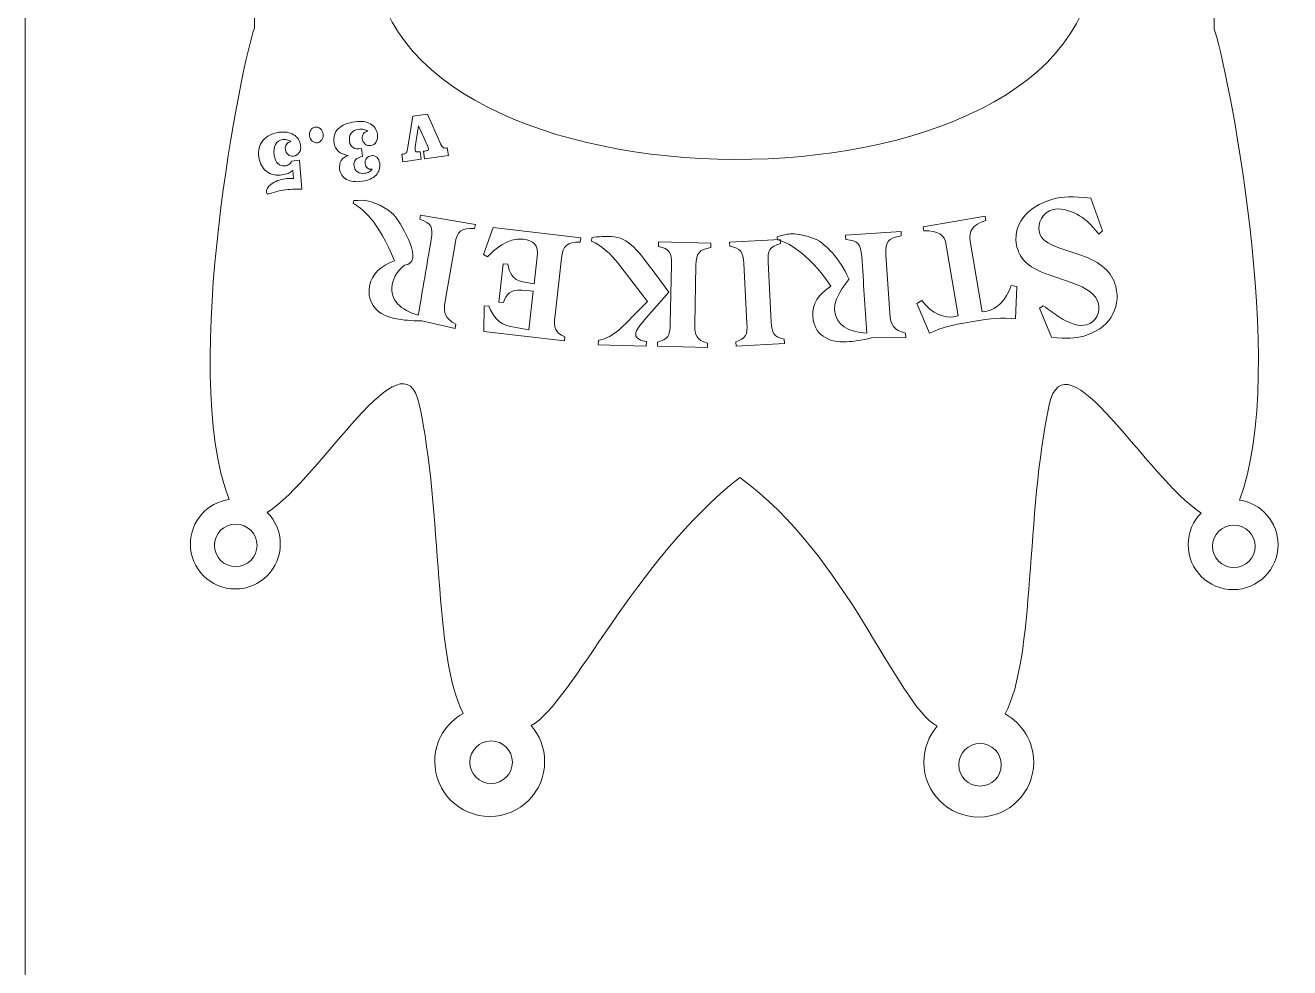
# Model space of a CAD drawing. Header units: millimetres. Extents: x 73 to 248, y -150 to 150.
# Drawn here: x 72.7 to 133.9, y 55.4 to 101 of the extents above; entities that cross this region are included whole.
import ezdxf

# ---------------------------------------------------------------- set-up
doc = ezdxf.new("R2010")
doc.units = ezdxf.units.MM
doc.header["$MEASUREMENT"] = 0
doc.layers.add('Layer 1', color=7, linetype='Continuous')

msp = doc.modelspace()

# ---------------------------------------------------------------- linework, layer by layer
at = {"layer": 'Layer 1', "color": 250, "lineweight": 18}
msp.add_open_spline([(72.7275, -150), (72.7275, -150), (72.7275, 150), (72.7275, 150)], degree=3, dxfattribs=at)
for points, knots in [([(124.4148, 104.4984), (124.4125, 105.8734), (125.7197, 106.9985), (127.3146, 106.9985), (128.9096, 106.9985), (130.2145, 105.8734), (130.2145, 104.4984), (130.2145, 104.4984), (130.2145, 100.8266), (130.2145, 100.8266), (130.7578, 99.4451), (133.8757, 84.319), (131.4418, 78.0275), (132.4993, 77.8797), (133.3133, 76.9718), (133.3133, 75.8736), (133.3133, 74.6723), (132.3395, 73.6985), (131.1382, 73.6985), (129.9369, 73.6985), (128.9631, 74.6723), (128.9631, 75.8736), (128.9631, 76.4704), (129.2035, 77.0109), (129.5927, 77.4039), (126.9826, 79.0772), (123.0196, 86.2165), (122.2439, 82.6304), (121.1122, 77.3989), (121.5593, 70.401), (120.1147, 67.6822), (120.9367, 67.2304), (121.494, 66.3564), (121.494, 65.3521), (121.494, 63.8846), (120.3044, 62.695), (118.8369, 62.695), (117.3694, 62.695), (116.1798, 63.8846), (116.1798, 65.3521), (116.1798, 66.0153), (116.4228, 66.6218), (116.8246, 67.0874), (114.8018, 68.268), (112.5366, 75.2665), (107.2792, 79.1265), (102.1104, 75.0329), (99.2229, 68.2986), (97.2001, 67.118), (97.6019, 66.6524), (97.8449, 66.0459), (97.8449, 65.3827), (97.8449, 63.9152), (96.6553, 62.7256), (95.1878, 62.7256), (93.7203, 62.7256), (92.5307, 63.9152), (92.5307, 65.3827), (92.5307, 66.387), (93.088, 67.261), (93.91, 67.7128), (92.4654, 70.4316), (92.9125, 77.4295), (91.7808, 82.661), (91.0051, 86.2471), (87.0421, 79.1078), (84.432, 77.4345), (84.8212, 77.0415), (85.0616, 76.501), (85.0616, 75.9042), (85.0616, 74.7029), (84.0878, 73.7291), (82.8865, 73.7291), (81.6852, 73.7291), (80.7114, 74.7029), (80.7114, 75.9042), (80.7114, 77.0024), (81.5254, 77.9103), (82.5829, 78.0581), (80.149, 84.3496), (83.2669, 99.4757), (83.8102, 100.8572), (83.8102, 100.8572), (83.8102, 104.529), (83.8102, 104.529), (83.8102, 105.904), (85.1151, 107.0291), (86.7101, 107.0291), (88.305, 107.0291), (89.6076, 105.904), (89.6099, 104.529), (89.6317, 91.2822), (124.437, 91.068), (124.4148, 104.4984)], [0, 0, 0, 0, 0.0322581, 0.0322581, 0.0322581, 0.0645161, 0.0645161, 0.0645161, 0.0967742, 0.0967742, 0.0967742, 0.1290323, 0.1290323, 0.1290323, 0.1612903, 0.1612903, 0.1612903, 0.1935484, 0.1935484, 0.1935484, 0.2258065, 0.2258065, 0.2258065, 0.2580645, 0.2580645, 0.2580645, 0.2903226, 0.2903226, 0.2903226, 0.3225806, 0.3225806, 0.3225806, 0.3548387, 0.3548387, 0.3548387, 0.3870968, 0.3870968, 0.3870968, 0.4193548, 0.4193548, 0.4193548, 0.4516129, 0.4516129, 0.4516129, 0.483871, 0.483871, 0.483871, 0.516129, 0.516129, 0.516129, 0.5483871, 0.5483871, 0.5483871, 0.5806452, 0.5806452, 0.5806452, 0.6129032, 0.6129032, 0.6129032, 0.6451613, 0.6451613, 0.6451613, 0.6774194, 0.6774194, 0.6774194, 0.7096774, 0.7096774, 0.7096774, 0.7419355, 0.7419355, 0.7419355, 0.7741935, 0.7741935, 0.7741935, 0.8064516, 0.8064516, 0.8064516, 0.8387097, 0.8387097, 0.8387097, 0.8709677, 0.8709677, 0.8709677, 0.9032258, 0.9032258, 0.9032258, 0.9354839, 0.9354839, 0.9354839, 0.9677419, 0.9677419, 0.9677419, 1, 1, 1, 1]), ([(92.1785, 96.6966), (92.1785, 96.6966), (92.776, 95.3367), (92.776, 95.3367), (92.8288, 95.2154), (92.8773, 95.1358), (92.9226, 95.0982), (92.9672, 95.0611), (93.0245, 95.047), (93.0942, 95.0566), (93.0942, 95.0566), (93.1375, 95.0626), (93.1375, 95.0626), (93.1375, 95.0626), (93.1882, 94.6928), (93.1882, 94.6928), (93.1882, 94.6928), (92.0323, 94.5342), (92.0323, 94.5342), (92.0323, 94.5342), (91.9815, 94.9039), (91.9815, 94.9039), (91.9815, 94.9039), (92.0513, 94.9135), (92.0513, 94.9135), (92.1359, 94.9251), (92.1861, 94.9388), (92.2029, 94.9555), (92.2192, 94.9713), (92.2247, 94.9985), (92.2195, 95.0364), (92.2177, 95.0491), (92.2132, 95.0673), (92.2056, 95.0898), (92.1978, 95.1121), (92.1879, 95.1365), (92.1751, 95.1627), (92.1751, 95.1627), (91.7494, 96.1301), (91.7494, 96.1301), (91.7494, 96.1301), (91.59, 95.1134), (91.59, 95.1134), (91.5838, 95.0777), (91.5791, 95.0446), (91.5766, 95.0148), (91.5748, 94.985), (91.5748, 94.9608), (91.5771, 94.9437), (91.5815, 94.9118), (91.5971, 94.8897), (91.6236, 94.8782), (91.6503, 94.866), (91.6895, 94.8638), (91.7412, 94.8709), (91.7412, 94.8709), (91.8187, 94.8815), (91.8187, 94.8815), (91.8187, 94.8815), (91.8694, 94.5118), (91.8694, 94.5118), (91.8694, 94.5118), (90.9901, 94.3911), (90.9901, 94.3911), (90.9901, 94.3911), (90.9399, 94.7564), (90.9399, 94.7564), (90.9399, 94.7564), (91.0136, 94.7665), (91.0136, 94.7665), (91.0782, 94.7754), (91.1237, 94.7983), (91.1516, 94.8354), (91.1794, 94.8725), (91.2048, 94.9607), (91.228, 95.0993), (91.228, 95.0993), (91.473, 96.5998), (91.473, 96.5998), (91.473, 96.5998), (92.1785, 96.6966), (92.1785, 96.6966)], [0, 0, 0, 0, 0.037037, 0.037037, 0.037037, 0.0740741, 0.0740741, 0.0740741, 0.1111111, 0.1111111, 0.1111111, 0.1481481, 0.1481481, 0.1481481, 0.1851852, 0.1851852, 0.1851852, 0.2222222, 0.2222222, 0.2222222, 0.2592593, 0.2592593, 0.2592593, 0.2962963, 0.2962963, 0.2962963, 0.3333333, 0.3333333, 0.3333333, 0.3703704, 0.3703704, 0.3703704, 0.4074074, 0.4074074, 0.4074074, 0.4444444, 0.4444444, 0.4444444, 0.4814815, 0.4814815, 0.4814815, 0.5185185, 0.5185185, 0.5185185, 0.5555556, 0.5555556, 0.5555556, 0.5925926, 0.5925926, 0.5925926, 0.6296296, 0.6296296, 0.6296296, 0.6666667, 0.6666667, 0.6666667, 0.7037037, 0.7037037, 0.7037037, 0.7407407, 0.7407407, 0.7407407, 0.7777778, 0.7777778, 0.7777778, 0.8148148, 0.8148148, 0.8148148, 0.8518519, 0.8518519, 0.8518519, 0.8888889, 0.8888889, 0.8888889, 0.9259259, 0.9259259, 0.9259259, 0.962963, 0.962963, 0.962963, 1, 1, 1, 1]), ([(87.1295, 95.7398), (87.1439, 95.6351), (87.1245, 95.5417), (87.0707, 95.4586), (87.0168, 95.3763), (86.9444, 95.3286), (86.852, 95.3159), (86.7622, 95.3036), (86.681, 95.3295), (86.6069, 95.3942), (86.5328, 95.459), (86.489, 95.5437), (86.4744, 95.6499), (86.4596, 95.7576), (86.4784, 95.8509), (86.5313, 95.93), (86.5842, 96.01), (86.6563, 96.0561), (86.7487, 96.0688), (86.8424, 96.0816), (86.9256, 96.056), (86.9982, 95.9919), (87.0714, 95.9285), (87.1152, 95.8445), (87.1295, 95.7398)], [0, 0, 0, 0, 0.125, 0.125, 0.125, 0.25, 0.25, 0.25, 0.375, 0.375, 0.375, 0.5, 0.5, 0.5, 0.625, 0.625, 0.625, 0.75, 0.75, 0.75, 0.875, 0.875, 0.875, 1, 1, 1, 1]), ([(88.9908, 95.0285), (88.9908, 95.0285), (89.0422, 94.6542), (89.0422, 94.6542), (88.8844, 94.6234), (88.7706, 94.5701), (88.7022, 94.4933), (88.6338, 94.4165), (88.608, 94.3162), (88.6252, 94.1915), (88.6429, 94.0623), (88.6988, 93.9663), (88.793, 93.9036), (88.8873, 93.8402), (89.0062, 93.8186), (89.1502, 93.8384), (89.2284, 93.8491), (89.2971, 93.8714), (89.3564, 93.9045), (89.4157, 93.9376), (89.4666, 93.984), (89.51, 94.0428), (89.51, 94.0428), (89.4756, 94.0381), (89.4756, 94.0381), (89.3937, 94.0268), (89.3247, 94.0446), (89.269, 94.09), (89.2135, 94.1353), (89.1793, 94.2024), (89.1671, 94.2916), (89.1526, 94.397), (89.1712, 94.4866), (89.2231, 94.5588), (89.2752, 94.6309), (89.3516, 94.6739), (89.4524, 94.6878), (89.5635, 94.703), (89.6557, 94.6786), (89.7298, 94.6139), (89.8038, 94.5492), (89.8493, 94.4526), (89.8671, 94.3234), (89.8981, 94.0969), (89.8389, 93.905), (89.6889, 93.7466), (89.5387, 93.5883), (89.3192, 93.4893), (89.0304, 93.4497), (88.71, 93.4057), (88.4545, 93.4349), (88.2639, 93.5382), (88.0739, 93.6415), (87.9626, 93.81), (87.9306, 94.0432), (87.9095, 94.1969), (87.9357, 94.3321), (88.009, 94.4496), (88.0819, 94.5663), (88.1941, 94.6505), (88.3457, 94.7023), (88.138, 94.7336), (87.9777, 94.7986), (87.8638, 94.8994), (87.7506, 94.9997), (87.6818, 95.1363), (87.658, 95.3093), (87.6194, 95.5906), (87.6876, 95.8179), (87.8625, 95.9924), (88.0375, 96.1662), (88.3117, 96.2787), (88.6871, 96.3303), (88.9849, 96.3711), (89.2293, 96.3367), (89.421, 96.226), (89.6119, 96.1153), (89.7233, 95.946), (89.7545, 95.7188), (89.7745, 95.5733), (89.7538, 95.4508), (89.6924, 95.3517), (89.6303, 95.2524), (89.5401, 95.1946), (89.4219, 95.1784), (89.323, 95.1648), (89.2361, 95.1892), (89.161, 95.2515), (89.0855, 95.313), (89.0402, 95.3976), (89.0254, 95.5052), (89.0119, 95.604), (89.0295, 95.6867), (89.0777, 95.753), (89.1258, 95.8194), (89.1981, 95.8596), (89.2956, 95.873), (89.2331, 95.9158), (89.1654, 95.9443), (89.0929, 95.9593), (89.0198, 95.9735), (88.938, 95.9744), (88.8476, 95.962), (88.6835, 95.9394), (88.5635, 95.8784), (88.487, 95.7785), (88.4105, 95.6788), (88.3838, 95.5466), (88.4064, 95.3825), (88.4264, 95.2362), (88.4839, 95.1343), (88.5786, 95.077), (88.6728, 95.0195), (88.8106, 95.0037), (88.9908, 95.0285)], [0, 0, 0, 0, 0.0263158, 0.0263158, 0.0263158, 0.0526316, 0.0526316, 0.0526316, 0.0789474, 0.0789474, 0.0789474, 0.1052632, 0.1052632, 0.1052632, 0.1315789, 0.1315789, 0.1315789, 0.1578947, 0.1578947, 0.1578947, 0.1842105, 0.1842105, 0.1842105, 0.2105263, 0.2105263, 0.2105263, 0.2368421, 0.2368421, 0.2368421, 0.2631579, 0.2631579, 0.2631579, 0.2894737, 0.2894737, 0.2894737, 0.3157895, 0.3157895, 0.3157895, 0.3421053, 0.3421053, 0.3421053, 0.3684211, 0.3684211, 0.3684211, 0.3947368, 0.3947368, 0.3947368, 0.4210526, 0.4210526, 0.4210526, 0.4473684, 0.4473684, 0.4473684, 0.4736842, 0.4736842, 0.4736842, 0.5, 0.5, 0.5, 0.5263158, 0.5263158, 0.5263158, 0.5526316, 0.5526316, 0.5526316, 0.5789474, 0.5789474, 0.5789474, 0.6052632, 0.6052632, 0.6052632, 0.6315789, 0.6315789, 0.6315789, 0.6578947, 0.6578947, 0.6578947, 0.6842105, 0.6842105, 0.6842105, 0.7105263, 0.7105263, 0.7105263, 0.7368421, 0.7368421, 0.7368421, 0.7631579, 0.7631579, 0.7631579, 0.7894737, 0.7894737, 0.7894737, 0.8157895, 0.8157895, 0.8157895, 0.8421053, 0.8421053, 0.8421053, 0.8684211, 0.8684211, 0.8684211, 0.8947368, 0.8947368, 0.8947368, 0.9210526, 0.9210526, 0.9210526, 0.9473684, 0.9473684, 0.9473684, 0.9736842, 0.9736842, 0.9736842, 1, 1, 1, 1]), ([(85.9812, 94.4702), (85.9812, 94.4702), (86.1034, 93.0616), (86.1034, 93.0616), (85.9491, 93.0685), (85.7971, 93.068), (85.646, 93.0609), (85.4957, 93.0531), (85.3448, 93.0392), (85.193, 93.0184), (85.0366, 92.9969), (84.8803, 92.9611), (84.7239, 92.9109), (84.5675, 92.8607), (84.4874, 92.8353), (84.4835, 92.8347), (84.457, 92.8311), (84.4361, 92.8351), (84.4199, 92.8472), (84.4045, 92.8587), (84.3949, 92.8763), (84.3917, 92.8993), (84.3723, 93.0404), (84.4502, 93.1782), (84.6252, 93.3134), (84.8002, 93.4486), (85.0272, 93.5358), (85.3063, 93.5741), (85.3625, 93.5818), (85.4244, 93.5865), (85.4902, 93.5872), (85.5566, 93.588), (85.6266, 93.5862), (85.7002, 93.582), (85.7002, 93.582), (85.6619, 93.9762), (85.6619, 93.9762), (85.5919, 93.9159), (85.5155, 93.8683), (85.4329, 93.832), (85.3502, 93.7965), (85.2588, 93.7718), (85.1573, 93.7579), (84.8549, 93.7164), (84.6001, 93.7745), (84.3935, 93.9322), (84.1868, 94.0899), (84.062, 94.3232), (84.0196, 94.6321), (83.9774, 94.9395), (84.0452, 95.203), (84.2226, 95.4218), (84.3999, 95.6405), (84.655, 95.7723), (84.9865, 95.8178), (85.274, 95.8573), (85.5137, 95.8191), (85.7061, 95.7025), (85.8978, 95.5866), (86.0097, 95.4144), (86.0409, 95.1864), (86.06, 95.0475), (86.0379, 94.9302), (85.9753, 94.8347), (85.9126, 94.7398), (85.8202, 94.6841), (85.698, 94.6673), (85.5986, 94.6536), (85.5117, 94.6772), (85.4374, 94.7389), (85.3638, 94.8007), (85.3191, 94.8861), (85.3043, 94.9945), (85.2913, 95.0888), (85.308, 95.169), (85.3541, 95.2351), (85.4003, 95.302), (85.4718, 95.3466), (85.5687, 95.3705), (85.4984, 95.4123), (85.4319, 95.441), (85.3692, 95.4573), (85.3058, 95.4728), (85.2434, 95.4764), (85.1814, 95.4679), (85.0198, 95.4457), (84.9029, 95.3669), (84.8294, 95.2312), (84.7565, 95.0956), (84.7348, 94.9178), (84.7651, 94.6973), (84.7887, 94.5251), (84.8469, 94.3931), (84.9405, 94.3016), (85.0339, 94.2107), (85.1476, 94.1742), (85.2813, 94.1925), (85.3569, 94.2029), (85.4221, 94.227), (85.4756, 94.2646), (85.5296, 94.3022), (85.5739, 94.3537), (85.6084, 94.419), (85.6084, 94.419), (85.9812, 94.4702), (85.9812, 94.4702)], [0, 0, 0, 0, 0.0285714, 0.0285714, 0.0285714, 0.0571429, 0.0571429, 0.0571429, 0.0857143, 0.0857143, 0.0857143, 0.1142857, 0.1142857, 0.1142857, 0.1428571, 0.1428571, 0.1428571, 0.1714286, 0.1714286, 0.1714286, 0.2, 0.2, 0.2, 0.2285714, 0.2285714, 0.2285714, 0.2571429, 0.2571429, 0.2571429, 0.2857143, 0.2857143, 0.2857143, 0.3142857, 0.3142857, 0.3142857, 0.3428571, 0.3428571, 0.3428571, 0.3714286, 0.3714286, 0.3714286, 0.4, 0.4, 0.4, 0.4285714, 0.4285714, 0.4285714, 0.4571429, 0.4571429, 0.4571429, 0.4857143, 0.4857143, 0.4857143, 0.5142857, 0.5142857, 0.5142857, 0.5428571, 0.5428571, 0.5428571, 0.5714286, 0.5714286, 0.5714286, 0.6, 0.6, 0.6, 0.6285714, 0.6285714, 0.6285714, 0.6571429, 0.6571429, 0.6571429, 0.6857143, 0.6857143, 0.6857143, 0.7142857, 0.7142857, 0.7142857, 0.7428571, 0.7428571, 0.7428571, 0.7714286, 0.7714286, 0.7714286, 0.8, 0.8, 0.8, 0.8285714, 0.8285714, 0.8285714, 0.8571429, 0.8571429, 0.8571429, 0.8857143, 0.8857143, 0.8857143, 0.9142857, 0.9142857, 0.9142857, 0.9428571, 0.9428571, 0.9428571, 0.9714286, 0.9714286, 0.9714286, 1, 1, 1, 1]), ([(90.6384, 91.7247), (90.4592, 91.9816), (89.7731, 92.4179), (89.2606, 92.5058), (89.0634, 92.5396), (88.9516, 92.5381), (88.6126, 92.5141), (88.6126, 92.5141), (88.5886, 92.3742), (88.5886, 92.3742), (88.9657, 92.2068), (89.8311, 91.5135), (90.5779, 89.5967), (89.9168, 89.3502), (89.4768, 88.9733), (89.3723, 88.3641), (89.2319, 87.5452), (89.7788, 86.9477), (90.6759, 86.7939), (90.9715, 86.7432), (91.3988, 86.6905), (91.8972, 86.6976), (91.8972, 86.6976), (93.518, 86.3272), (93.518, 86.3272), (93.518, 86.3272), (93.5539, 86.5369), (93.5539, 86.5369), (93.0344, 86.8213), (92.9308, 87.0447), (93.0335, 87.6439), (93.0335, 87.6439), (93.5112, 90.4302), (93.5112, 90.4302), (93.6173, 91.0494), (93.7943, 91.1939), (94.4585, 91.1622), (94.4585, 91.1622), (94.4927, 91.362), (94.4927, 91.362), (94.4927, 91.362), (91.8414, 91.8165), (91.8414, 91.8165), (91.8414, 91.8165), (91.8071, 91.6168), (91.8071, 91.6168), (92.3698, 91.4073), (92.4623, 91.2372), (92.3579, 90.628), (92.1508, 89.4103), (91.9409, 88.1924), (91.7313, 86.9728), (90.881, 87.2213), (90.3448, 87.7039), (90.4698, 88.433), (90.5383, 88.8324), (90.7559, 89.155), (91.0602, 89.3907), (92.0815, 89.4709), (90.9265, 91.3278), (90.6384, 91.7247)], [0, 0, 0, 0, 0.05, 0.05, 0.05, 0.1, 0.1, 0.1, 0.15, 0.15, 0.15, 0.2, 0.2, 0.2, 0.25, 0.25, 0.25, 0.3, 0.3, 0.3, 0.35, 0.35, 0.35, 0.4, 0.4, 0.4, 0.45, 0.45, 0.45, 0.5, 0.5, 0.5, 0.55, 0.55, 0.55, 0.6, 0.6, 0.6, 0.65, 0.65, 0.65, 0.7, 0.7, 0.7, 0.75, 0.75, 0.75, 0.8, 0.8, 0.8, 0.85, 0.85, 0.85, 0.9, 0.9, 0.9, 0.95, 0.95, 0.95, 1, 1, 1, 1]), ([(120.6866, 90.2676), (120.855, 89.631), (121.3108, 89.238), (122.2435, 88.9188), (122.2435, 88.9188), (123.3131, 88.552), (123.3131, 88.552), (124.1213, 88.2733), (124.5124, 87.968), (124.6265, 87.5371), (124.7406, 87.106), (124.4768, 86.617), (124.0708, 86.5095), (123.6841, 86.4072), (123.2449, 86.5425), (122.6924, 86.9099), (122.4789, 87.0525), (122.2355, 87.2292), (121.9555, 87.4276), (121.9555, 87.4276), (121.768, 87.3151), (121.768, 87.3151), (121.768, 87.3151), (122.3573, 85.9093), (122.3573, 85.9093), (123.133, 85.8316), (123.4702, 85.8474), (123.9149, 85.9651), (125.0847, 86.2747), (125.7474, 87.2887), (125.4648, 88.3563), (125.2781, 89.0616), (124.7481, 89.5398), (123.7813, 89.8708), (123.7813, 89.8708), (122.7118, 90.2376), (122.7118, 90.2376), (122.1428, 90.4329), (121.8576, 90.6509), (121.7746, 90.9644), (121.6476, 91.4444), (121.9376, 91.9509), (122.4307, 92.0814), (122.7304, 92.1607), (123.1786, 92.0696), (123.5754, 91.8603), (123.9748, 91.6411), (124.1917, 91.4469), (124.6379, 90.8942), (124.6379, 90.8942), (124.8247, 91.0484), (124.8247, 91.0484), (124.8247, 91.0484), (124.2519, 92.6262), (124.2519, 92.6262), (123.335, 92.7295), (122.9346, 92.7179), (122.4125, 92.5797), (121.1461, 92.2445), (120.4221, 91.2667), (120.6866, 90.2676)], [0, 0, 0, 0, 0.05, 0.05, 0.05, 0.1, 0.1, 0.1, 0.15, 0.15, 0.15, 0.2, 0.2, 0.2, 0.25, 0.25, 0.25, 0.3, 0.3, 0.3, 0.35, 0.35, 0.35, 0.4, 0.4, 0.4, 0.45, 0.45, 0.45, 0.5, 0.5, 0.5, 0.55, 0.55, 0.55, 0.6, 0.6, 0.6, 0.65, 0.65, 0.65, 0.7, 0.7, 0.7, 0.75, 0.75, 0.75, 0.8, 0.8, 0.8, 0.85, 0.85, 0.85, 0.9, 0.9, 0.9, 0.95, 0.95, 0.95, 1, 1, 1, 1]), ([(115.8504, 87.5373), (115.8504, 87.5373), (116.4559, 86.0975), (116.4559, 86.0975), (117.1246, 86.4044), (117.4271, 86.4755), (118.4726, 86.6502), (119.5478, 86.8299), (119.8767, 86.8643), (120.6185, 86.7931), (120.6185, 86.7931), (120.6803, 88.3648), (120.6803, 88.3648), (120.6803, 88.3648), (120.4088, 88.4119), (120.4088, 88.4119), (120.1656, 87.683), (119.6815, 87.2426), (119.2278, 87.1668), (119.2278, 87.1668), (119.001, 87.1289), (119.001, 87.1289), (119.001, 87.1289), (118.4282, 90.5568), (118.4282, 90.5568), (118.343, 91.0665), (118.5331, 91.3243), (119.1839, 91.5563), (119.1839, 91.5563), (119.1505, 91.7562), (119.1505, 91.7562), (119.1505, 91.7562), (116.142, 91.2535), (116.142, 91.2535), (116.142, 91.2535), (116.1755, 91.0536), (116.1755, 91.0536), (116.8924, 91.0707), (117.1774, 90.8821), (117.2643, 90.3624), (117.2643, 90.3624), (117.837, 86.9344), (117.837, 86.9344), (117.837, 86.9344), (117.6102, 86.8965), (117.6102, 86.8965), (117.2255, 86.8322), (116.5804, 86.9915), (116.0787, 87.6884), (116.0787, 87.6884), (115.8504, 87.5373), (115.8504, 87.5373)], [0, 0, 0, 0, 0.0588235, 0.0588235, 0.0588235, 0.1176471, 0.1176471, 0.1176471, 0.1764706, 0.1764706, 0.1764706, 0.2352941, 0.2352941, 0.2352941, 0.2941176, 0.2941176, 0.2941176, 0.3529412, 0.3529412, 0.3529412, 0.4117647, 0.4117647, 0.4117647, 0.4705882, 0.4705882, 0.4705882, 0.5294118, 0.5294118, 0.5294118, 0.5882353, 0.5882353, 0.5882353, 0.6470588, 0.6470588, 0.6470588, 0.7058824, 0.7058824, 0.7058824, 0.7647059, 0.7647059, 0.7647059, 0.8235294, 0.8235294, 0.8235294, 0.8823529, 0.8823529, 0.8823529, 0.9411765, 0.9411765, 0.9411765, 1, 1, 1, 1]), ([(94.8903, 89.9144), (94.8903, 89.9144), (95.0874, 89.7899), (95.0874, 89.7899), (95.3686, 90.135), (96.0619, 90.7388), (96.8069, 90.6533), (97.3038, 90.5963), (97.55, 90.3742), (97.4831, 89.7905), (97.4831, 89.7905), (97.3341, 88.4918), (97.3341, 88.4918), (97.3341, 88.4918), (96.7913, 88.5846), (96.7913, 88.5846), (96.2879, 88.673), (96.1209, 89.0593), (96.0631, 89.4331), (96.0631, 89.4331), (95.8346, 89.4594), (95.8346, 89.4594), (95.8346, 89.4594), (95.6221, 87.6071), (95.6221, 87.6071), (95.6221, 87.6071), (95.8507, 87.5809), (95.8507, 87.5809), (95.9973, 87.9822), (96.1862, 88.2257), (96.7451, 88.182), (96.7451, 88.182), (97.2937, 88.1395), (97.2937, 88.1395), (97.2937, 88.1395), (97.0778, 86.257), (97.0778, 86.257), (97.0778, 86.257), (96.1906, 86.42), (96.1906, 86.42), (95.6586, 86.5218), (95.2952, 86.9511), (95.1485, 87.4268), (95.1485, 87.4268), (94.924, 87.4016), (94.924, 87.4016), (94.924, 87.4016), (94.9048, 86.18), (94.9048, 86.18), (94.9048, 86.18), (98.7994, 85.7332), (98.7994, 85.7332), (98.7994, 85.7332), (98.8213, 85.9245), (98.8213, 85.9245), (98.3431, 86.1425), (98.2721, 86.3138), (98.3484, 86.9782), (98.3484, 86.9782), (98.6636, 89.7264), (98.6636, 89.7264), (98.7352, 90.3505), (98.9038, 90.5046), (99.5688, 90.5099), (99.5688, 90.5099), (99.593, 90.7213), (99.593, 90.7213), (99.593, 90.7213), (95.3606, 91.2068), (95.3606, 91.2068), (95.3606, 91.2068), (94.8903, 89.9144), (94.8903, 89.9144)], [0, 0, 0, 0, 0.0416667, 0.0416667, 0.0416667, 0.0833333, 0.0833333, 0.0833333, 0.125, 0.125, 0.125, 0.1666667, 0.1666667, 0.1666667, 0.2083333, 0.2083333, 0.2083333, 0.25, 0.25, 0.25, 0.2916667, 0.2916667, 0.2916667, 0.3333333, 0.3333333, 0.3333333, 0.375, 0.375, 0.375, 0.4166667, 0.4166667, 0.4166667, 0.4583333, 0.4583333, 0.4583333, 0.5, 0.5, 0.5, 0.5416667, 0.5416667, 0.5416667, 0.5833333, 0.5833333, 0.5833333, 0.625, 0.625, 0.625, 0.6666667, 0.6666667, 0.6666667, 0.7083333, 0.7083333, 0.7083333, 0.75, 0.75, 0.75, 0.7916667, 0.7916667, 0.7916667, 0.8333333, 0.8333333, 0.8333333, 0.875, 0.875, 0.875, 0.9166667, 0.9166667, 0.9166667, 0.9583333, 0.9583333, 0.9583333, 1, 1, 1, 1]), ([(100.121, 90.717), (100.121, 90.717), (100.1172, 90.5449), (100.1172, 90.5449), (100.5347, 90.4242), (101.1221, 89.8439), (101.3653, 89.5244), (101.3653, 89.5244), (102.8146, 87.638), (102.8146, 87.638), (102.8146, 87.638), (102.0473, 86.8541), (102.0473, 86.8541), (101.7712, 86.5763), (101.1963, 85.8997), (100.4425, 85.7438), (100.4425, 85.7438), (100.4379, 85.5312), (100.4379, 85.5312), (100.4379, 85.5312), (102.7575, 85.4806), (102.7575, 85.4806), (102.7575, 85.4806), (102.7622, 85.6932), (102.7622, 85.6932), (102.5028, 85.7293), (102.2456, 85.8565), (102.2497, 86.0491), (102.2542, 86.2516), (102.4697, 86.5003), (102.6648, 86.7292), (102.6648, 86.7292), (103.8445, 88.0818), (103.8445, 88.0818), (103.8445, 88.0818), (103.1743, 88.9984), (103.1743, 88.9984), (102.4264, 90.0181), (101.9024, 90.7593), (101.0726, 90.7774), (100.8926, 90.7813), (100.3825, 90.7823), (100.121, 90.717)], [0, 0, 0, 0, 0.0714286, 0.0714286, 0.0714286, 0.1428571, 0.1428571, 0.1428571, 0.2142857, 0.2142857, 0.2142857, 0.2857143, 0.2857143, 0.2857143, 0.3571429, 0.3571429, 0.3571429, 0.4285714, 0.4285714, 0.4285714, 0.5, 0.5, 0.5, 0.5714286, 0.5714286, 0.5714286, 0.6428571, 0.6428571, 0.6428571, 0.7142857, 0.7142857, 0.7142857, 0.7857143, 0.7857143, 0.7857143, 0.8571429, 0.8571429, 0.8571429, 0.9285714, 0.9285714, 0.9285714, 1, 1, 1, 1]), ([(103.3475, 90.5149), (103.3475, 90.5149), (103.3429, 90.3021), (103.3429, 90.3021), (103.8901, 90.1686), (103.997, 90.0244), (103.9837, 89.4165), (103.9837, 89.4165), (103.9212, 86.5497), (103.9212, 86.5497), (103.9079, 85.9419), (103.8053, 85.8225), (103.3017, 85.6713), (103.3017, 85.6713), (103.2974, 85.4688), (103.2974, 85.4688), (103.2974, 85.4688), (105.7169, 85.416), (105.7169, 85.416), (105.7169, 85.416), (105.7213, 85.6185), (105.7213, 85.6185), (105.2047, 85.7818), (105.0885, 85.9567), (105.1009, 86.524), (105.1009, 86.524), (105.1634, 89.3908), (105.1634, 89.3908), (105.1761, 89.9683), (105.2997, 90.1378), (105.8823, 90.2467), (105.8823, 90.2467), (105.887, 90.4595), (105.887, 90.4595), (105.887, 90.4595), (103.3475, 90.5149), (103.3475, 90.5149)], [0, 0, 0, 0, 0.0833333, 0.0833333, 0.0833333, 0.1666667, 0.1666667, 0.1666667, 0.25, 0.25, 0.25, 0.3333333, 0.3333333, 0.3333333, 0.4166667, 0.4166667, 0.4166667, 0.5, 0.5, 0.5, 0.5833333, 0.5833333, 0.5833333, 0.6666667, 0.6666667, 0.6666667, 0.75, 0.75, 0.75, 0.8333333, 0.8333333, 0.8333333, 0.9166667, 0.9166667, 0.9166667, 1, 1, 1, 1]), ([(106.7866, 90.5066), (106.7866, 90.5066), (106.7974, 90.3042), (106.7974, 90.3042), (107.3343, 90.1909), (107.4417, 90.0545), (107.4731, 89.4677), (107.4731, 89.4677), (107.6274, 86.5841), (107.6274, 86.5841), (107.6583, 86.0073), (107.576, 85.8608), (107.0947, 85.6828), (107.0947, 85.6828), (107.1061, 85.4704), (107.1061, 85.4704), (107.1061, 85.4704), (109.4428, 85.5955), (109.4428, 85.5955), (109.4428, 85.5955), (109.4315, 85.8079), (109.4315, 85.8079), (108.934, 85.9335), (108.8366, 86.0703), (108.8057, 86.6471), (108.8057, 86.6471), (108.6515, 89.5307), (108.6515, 89.5307), (108.6201, 90.1176), (108.7124, 90.2646), (109.244, 90.435), (109.244, 90.435), (109.2332, 90.6375), (109.2332, 90.6375), (109.2332, 90.6375), (106.7866, 90.5066), (106.7866, 90.5066)], [0, 0, 0, 0, 0.0833333, 0.0833333, 0.0833333, 0.1666667, 0.1666667, 0.1666667, 0.25, 0.25, 0.25, 0.3333333, 0.3333333, 0.3333333, 0.4166667, 0.4166667, 0.4166667, 0.5, 0.5, 0.5, 0.5833333, 0.5833333, 0.5833333, 0.6666667, 0.6666667, 0.6666667, 0.75, 0.75, 0.75, 0.8333333, 0.8333333, 0.8333333, 0.9166667, 0.9166667, 0.9166667, 1, 1, 1, 1]), ([(112.5584, 88.7372), (112.0653, 89.8005), (111.5355, 90.2216), (111.2482, 90.4662), (111.0136, 90.6737), (110.244, 90.9362), (109.7252, 90.901), (109.5256, 90.8874), (109.4173, 90.8597), (109.0935, 90.7566), (109.0935, 90.7566), (109.1031, 90.615), (109.1031, 90.615), (109.509, 90.541), (110.5134, 90.0709), (111.6903, 88.3837), (111.1057, 87.9885), (110.7668, 87.5187), (110.8087, 86.902), (110.8649, 86.073), (111.5371, 85.621), (112.4451, 85.6827), (112.7445, 85.703), (113.1721, 85.7524), (113.6549, 85.8766), (113.6549, 85.8766), (115.3173, 85.8981), (115.3173, 85.8981), (115.3173, 85.8981), (115.3029, 86.1104), (115.3029, 86.1104), (114.731, 86.2645), (114.5777, 86.4572), (114.5365, 87.0637), (114.5365, 87.0637), (114.3449, 89.8843), (114.3449, 89.8843), (114.3024, 90.511), (114.4404, 90.6931), (115.0933, 90.8186), (115.0933, 90.8186), (115.0796, 91.0208), (115.0796, 91.0208), (115.0796, 91.0208), (112.3957, 90.8386), (112.3957, 90.8386), (112.3957, 90.8386), (112.4095, 90.6363), (112.4095, 90.6363), (113.0056, 90.5652), (113.1357, 90.4217), (113.1776, 89.805), (113.2612, 88.5737), (113.3449, 87.3412), (113.4288, 86.105), (112.5439, 86.1464), (111.9092, 86.4892), (111.8591, 87.2272), (111.8129, 87.906), (112.6311, 88.7557), (112.5584, 88.7372)], [0, 0, 0, 0, 0.05, 0.05, 0.05, 0.1, 0.1, 0.1, 0.15, 0.15, 0.15, 0.2, 0.2, 0.2, 0.25, 0.25, 0.25, 0.3, 0.3, 0.3, 0.35, 0.35, 0.35, 0.4, 0.4, 0.4, 0.45, 0.45, 0.45, 0.5, 0.5, 0.5, 0.55, 0.55, 0.55, 0.6, 0.6, 0.6, 0.65, 0.65, 0.65, 0.7, 0.7, 0.7, 0.75, 0.75, 0.75, 0.8, 0.8, 0.8, 0.85, 0.85, 0.85, 0.9, 0.9, 0.9, 0.95, 0.95, 0.95, 1, 1, 1, 1]), ([(82.904, 74.8086), (82.3351, 74.8086), (81.874, 75.2697), (81.874, 75.8386), (81.874, 76.4075), (82.3351, 76.8686), (82.904, 76.8686), (83.4729, 76.8686), (83.934, 76.4075), (83.934, 75.8386), (83.934, 75.2697), (83.4729, 74.8086), (82.904, 74.8086)], [0, 0, 0, 0, 0.25, 0.25, 0.25, 0.5, 0.5, 0.5, 0.75, 0.75, 0.75, 1, 1, 1, 1]), ([(131.172, 74.7616), (130.6031, 74.7616), (130.142, 75.2227), (130.142, 75.7916), (130.142, 76.3605), (130.6031, 76.8216), (131.172, 76.8216), (131.7409, 76.8216), (132.202, 76.3605), (132.202, 75.7916), (132.202, 75.2227), (131.7409, 74.7616), (131.172, 74.7616)], [0, 0, 0, 0, 0.25, 0.25, 0.25, 0.5, 0.5, 0.5, 0.75, 0.75, 0.75, 1, 1, 1, 1]), ([(95.2536, 64.3163), (94.6847, 64.3163), (94.2236, 64.7774), (94.2236, 65.3463), (94.2236, 65.9152), (94.6847, 66.3763), (95.2536, 66.3763), (95.8225, 66.3763), (96.2836, 65.9152), (96.2836, 65.3463), (96.2836, 64.7774), (95.8225, 64.3163), (95.2536, 64.3163)], [0, 0, 0, 0, 0.25, 0.25, 0.25, 0.5, 0.5, 0.5, 0.75, 0.75, 0.75, 1, 1, 1, 1]), ([(118.8989, 64.1942), (118.33, 64.1942), (117.8689, 64.6553), (117.8689, 65.2242), (117.8689, 65.7931), (118.33, 66.2542), (118.8989, 66.2542), (119.4678, 66.2542), (119.9289, 65.7931), (119.9289, 65.2242), (119.9289, 64.6553), (119.4678, 64.1942), (118.8989, 64.1942)], [0, 0, 0, 0, 0.25, 0.25, 0.25, 0.5, 0.5, 0.5, 0.75, 0.75, 0.75, 1, 1, 1, 1])]:
    msp.add_open_spline(points, degree=3, knots=knots, dxfattribs=at)

doc.saveas('drawing.dxf')
